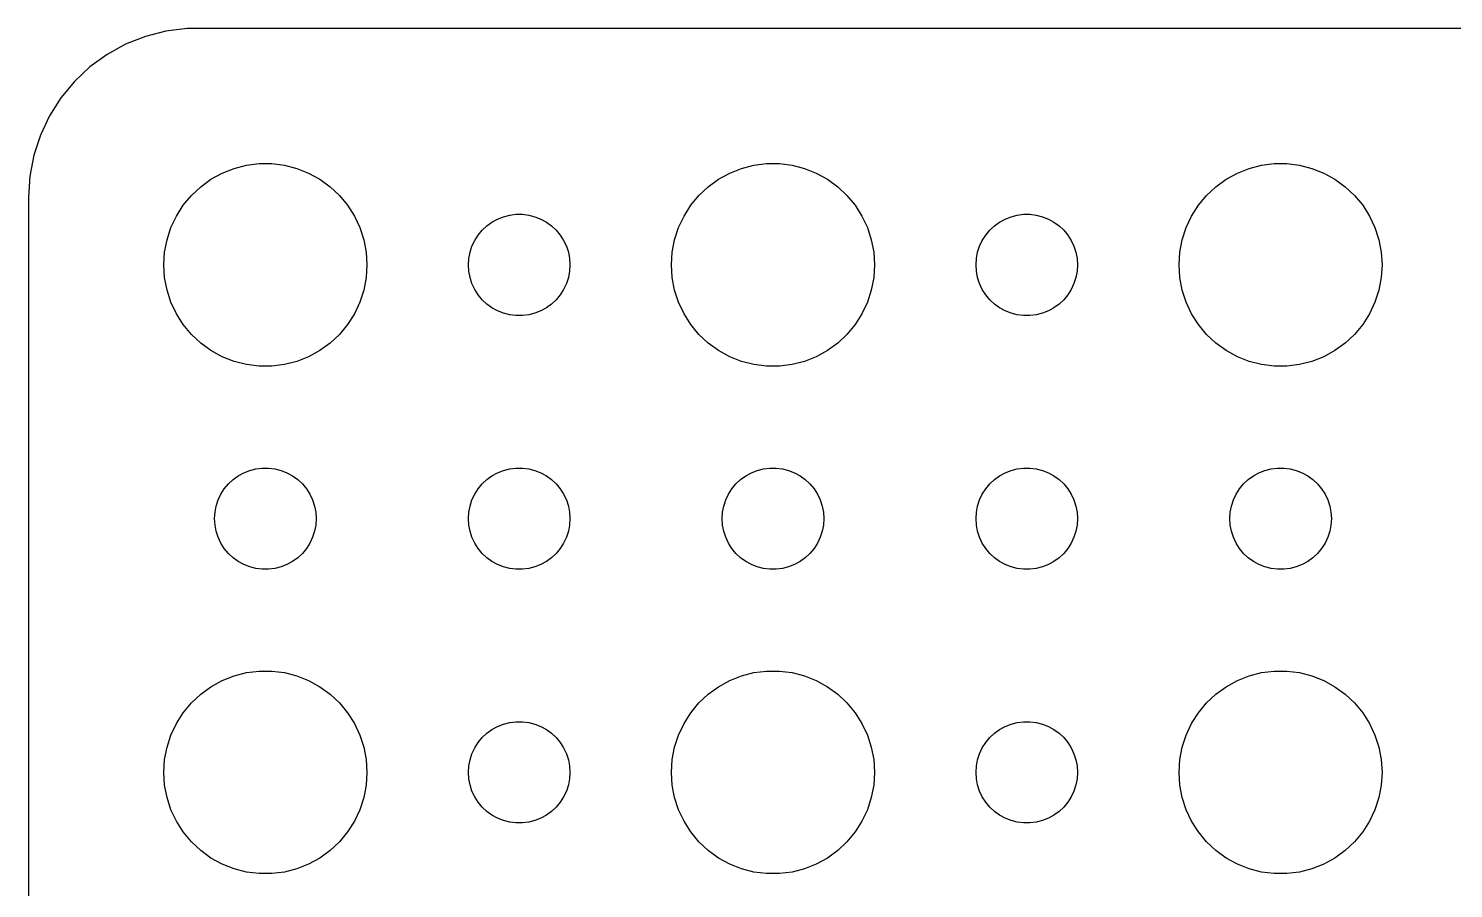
# Model space of a CAD drawing. Header units: metres. Extents: x -44.5 to 44.5, y 86 to 184.
# Drawn here: x -44.5 to -2.39, y 158.57 to 183.99 of the extents above; entities that cross this region are included whole.
import ezdxf

# ---------------------------------------------------------------- set-up
doc = ezdxf.new("R2010")
doc.units = ezdxf.units.M

msp = doc.modelspace()

# ---------------------------------------------------------------- linework, layer by layer
for p, q in [((-41.0451, 183.755), (-41.6289, 183.524)), ((-40.4369, 183.911), (-41.0451, 183.755)), ((-39.8139, 183.99), (-40.4369, 183.911)), ((39.8139, 183.99), (-39.8139, 183.99)), ((-42.1791, 183.222), (-42.6871, 182.853)), ((-41.6289, 183.524), (-42.1791, 183.222)), ((-42.6871, 182.853), (-43.1448, 182.423)), ((-43.1448, 182.423), (-43.5451, 181.939)), ((-43.5451, 181.939), (-43.8815, 181.409)), ((-43.8815, 181.409), (-44.1489, 180.841)), ((-44.1489, 180.841), (-44.3429, 180.243)), ((-44.3429, 180.243), (-44.4606, 179.627)), ((-38.7773, 179.714), (-38.427, 179.853)), ((-38.427, 179.853), (-38.0621, 179.947)), ((-38.0621, 179.947), (-37.6884, 179.994)), ((-37.6884, 179.994), (-37.3116, 179.994)), ((-37.3116, 179.994), (-36.9379, 179.947)), ((-36.9379, 179.947), (-36.5729, 179.853)), ((-36.5729, 179.853), (-36.2227, 179.714)), ((-23.7773, 179.714), (-23.427, 179.853)), ((-23.427, 179.853), (-23.0621, 179.947)), ((-23.0621, 179.947), (-22.6884, 179.994)), ((-22.6884, 179.994), (-22.3116, 179.994)), ((-22.3116, 179.994), (-21.9379, 179.947)), ((-21.9379, 179.947), (-21.5729, 179.853)), ((-21.5729, 179.853), (-21.2227, 179.714)), ((-8.77733, 179.714), (-8.42705, 179.853)), ((-8.42705, 179.853), (-8.06213, 179.947)), ((-8.06213, 179.947), (-7.68837, 179.994)), ((-7.68837, 179.994), (-7.31161, 179.994)), ((-7.31161, 179.994), (-6.93785, 179.947)), ((-6.93785, 179.947), (-6.57294, 179.853)), ((-6.57294, 179.853), (-6.22266, 179.714)), ((-44.4606, 179.627), (-44.5, 179)), ((-39.4123, 179.312), (-39.1075, 179.533)), ((-39.1075, 179.533), (-38.7773, 179.714)), ((-36.2227, 179.714), (-35.8925, 179.533)), ((-35.8925, 179.533), (-35.5877, 179.312)), ((-24.4123, 179.312), (-24.1075, 179.533)), ((-24.1075, 179.533), (-23.7773, 179.714)), ((-21.2227, 179.714), (-20.8925, 179.533)), ((-20.8925, 179.533), (-20.5877, 179.312)), ((-9.41226, 179.312), (-9.10747, 179.533)), ((-9.10747, 179.533), (-8.77733, 179.714)), ((-6.22266, 179.714), (-5.89252, 179.533)), ((-5.89252, 179.533), (-5.58772, 179.312)), ((-44.5, 179), (-44.5, 145)), ((-39.927, 178.763), (-39.6869, 179.054)), ((-39.6869, 179.054), (-39.4123, 179.312)), ((-35.5877, 179.312), (-35.3131, 179.054)), ((-35.3131, 179.054), (-35.0729, 178.763)), ((-24.927, 178.763), (-24.6869, 179.054)), ((-24.6869, 179.054), (-24.4123, 179.312)), ((-20.5877, 179.312), (-20.3131, 179.054)), ((-20.3131, 179.054), (-20.0729, 178.763)), ((-9.92705, 178.763), (-9.6869, 179.054)), ((-9.6869, 179.054), (-9.41226, 179.312)), ((-5.58772, 179.312), (-5.31308, 179.054)), ((-5.31308, 179.054), (-5.07294, 178.763)), ((-40.1289, 178.445), (-39.927, 178.763)), ((-35.0729, 178.763), (-34.8711, 178.445)), ((-25.1289, 178.445), (-24.927, 178.763)), ((-20.0729, 178.763), (-19.8711, 178.445)), ((-10.1289, 178.445), (-9.92705, 178.763)), ((-5.07294, 178.763), (-4.87108, 178.445)), ((-40.2893, 178.104), (-40.1289, 178.445)), ((-34.8711, 178.445), (-34.7107, 178.104)), ((-31.0934, 178.027), (-30.9561, 178.156)), ((-30.9561, 178.156), (-30.8037, 178.266)), ((-30.8037, 178.266), (-30.6387, 178.357)), ((-30.6387, 178.357), (-30.4635, 178.427)), ((-30.4635, 178.427), (-30.2811, 178.473)), ((-30.2811, 178.473), (-30.0942, 178.497)), ((-30.0942, 178.497), (-29.9058, 178.497)), ((-29.9058, 178.497), (-29.7189, 178.473)), ((-29.7189, 178.473), (-29.5365, 178.427)), ((-29.5365, 178.427), (-29.3613, 178.357)), ((-29.3613, 178.357), (-29.1963, 178.266)), ((-29.1963, 178.266), (-29.0439, 178.156)), ((-29.0439, 178.156), (-28.9065, 178.027)), ((-25.2893, 178.104), (-25.1289, 178.445)), ((-19.8711, 178.445), (-19.7107, 178.104)), ((-16.0934, 178.027), (-15.9561, 178.156)), ((-15.9561, 178.156), (-15.8037, 178.266)), ((-15.8037, 178.266), (-15.6387, 178.357)), ((-15.6387, 178.357), (-15.4635, 178.427)), ((-15.4635, 178.427), (-15.2811, 178.473)), ((-15.2811, 178.473), (-15.0942, 178.497)), ((-15.0942, 178.497), (-14.9058, 178.497)), ((-14.9058, 178.497), (-14.7189, 178.473)), ((-14.7189, 178.473), (-14.5365, 178.427)), ((-14.5365, 178.427), (-14.3613, 178.357)), ((-14.3613, 178.357), (-14.1963, 178.266)), ((-14.1963, 178.266), (-14.0439, 178.156)), ((-14.0439, 178.156), (-13.9065, 178.027)), ((-10.2893, 178.104), (-10.1289, 178.445)), ((-4.87108, 178.445), (-4.71066, 178.104)), ((-40.4763, 177.376), (-40.4057, 177.746)), ((-40.4057, 177.746), (-40.2893, 178.104)), ((-34.7107, 178.104), (-34.5942, 177.746)), ((-34.5942, 177.746), (-34.5237, 177.376)), ((-31.3947, 177.552), (-31.3145, 177.723)), ((-31.3145, 177.723), (-31.2135, 177.882)), ((-31.2135, 177.882), (-31.0934, 178.027)), ((-28.9065, 178.027), (-28.7865, 177.882)), ((-28.7865, 177.882), (-28.6855, 177.723)), ((-28.6855, 177.723), (-28.6053, 177.552)), ((-25.4763, 177.376), (-25.4057, 177.746)), ((-25.4057, 177.746), (-25.2893, 178.104)), ((-19.7107, 178.104), (-19.5942, 177.746)), ((-19.5942, 177.746), (-19.5237, 177.376)), ((-16.3947, 177.552), (-16.3145, 177.723)), ((-16.3145, 177.723), (-16.2135, 177.882)), ((-16.2135, 177.882), (-16.0934, 178.027)), ((-13.9065, 178.027), (-13.7865, 177.882)), ((-13.7865, 177.882), (-13.6855, 177.723)), ((-13.6855, 177.723), (-13.6053, 177.552)), ((-10.4763, 177.376), (-10.4057, 177.746)), ((-10.4057, 177.746), (-10.2893, 178.104)), ((-4.71066, 178.104), (-4.59424, 177.746)), ((-4.59424, 177.746), (-4.52365, 177.376)), ((-40.5, 177), (-40.4763, 177.376)), ((-34.5237, 177.376), (-34.5, 177)), ((-31.4882, 177.188), (-31.4529, 177.373)), ((-31.4529, 177.373), (-31.3947, 177.552)), ((-28.6053, 177.552), (-28.5471, 177.373)), ((-28.5471, 177.373), (-28.5118, 177.188)), ((-25.5, 177), (-25.4763, 177.376)), ((-19.5237, 177.376), (-19.5, 177)), ((-16.4882, 177.188), (-16.4529, 177.373)), ((-16.4529, 177.373), (-16.3947, 177.552)), ((-13.6053, 177.552), (-13.5471, 177.373)), ((-13.5471, 177.373), (-13.5118, 177.188)), ((-10.5, 177), (-10.4763, 177.376)), ((-4.52365, 177.376), (-4.5, 177)), ((-40.4763, 176.624), (-40.5, 177)), ((-34.5, 177), (-34.5237, 176.624)), ((-31.5, 177), (-31.4882, 177.188)), ((-31.4882, 176.812), (-31.5, 177)), ((-28.5118, 177.188), (-28.5, 177)), ((-28.5, 177), (-28.5118, 176.812)), ((-25.4763, 176.624), (-25.5, 177)), ((-19.5, 177), (-19.5237, 176.624)), ((-16.5, 177), (-16.4882, 177.188)), ((-16.4882, 176.812), (-16.5, 177)), ((-13.5118, 177.188), (-13.5, 177)), ((-13.5, 177), (-13.5118, 176.812)), ((-10.4763, 176.624), (-10.5, 177)), ((-4.5, 177), (-4.52365, 176.624)), ((-40.4057, 176.254), (-40.4763, 176.624)), ((-34.5237, 176.624), (-34.5942, 176.254)), ((-31.4529, 176.627), (-31.4882, 176.812)), ((-31.3947, 176.448), (-31.4529, 176.627)), ((-31.3145, 176.277), (-31.3947, 176.448)), ((-28.6053, 176.448), (-28.6855, 176.277)), ((-28.5471, 176.627), (-28.6053, 176.448)), ((-28.5118, 176.812), (-28.5471, 176.627)), ((-25.4057, 176.254), (-25.4763, 176.624)), ((-19.5237, 176.624), (-19.5942, 176.254)), ((-16.4529, 176.627), (-16.4882, 176.812)), ((-16.3947, 176.448), (-16.4529, 176.627)), ((-16.3145, 176.277), (-16.3947, 176.448)), ((-13.6053, 176.448), (-13.6855, 176.277)), ((-13.5471, 176.627), (-13.6053, 176.448)), ((-13.5118, 176.812), (-13.5471, 176.627)), ((-10.4057, 176.254), (-10.4763, 176.624)), ((-4.52365, 176.624), (-4.59424, 176.254)), ((-40.2893, 175.896), (-40.4057, 176.254)), ((-34.5942, 176.254), (-34.7107, 175.896)), ((-31.2135, 176.118), (-31.3145, 176.277)), ((-31.0934, 175.973), (-31.2135, 176.118)), ((-28.7865, 176.118), (-28.9065, 175.973)), ((-28.6855, 176.277), (-28.7865, 176.118)), ((-25.2893, 175.896), (-25.4057, 176.254)), ((-19.5942, 176.254), (-19.7107, 175.896)), ((-16.2135, 176.118), (-16.3145, 176.277)), ((-16.0934, 175.973), (-16.2135, 176.118)), ((-13.7865, 176.118), (-13.9065, 175.973)), ((-13.6855, 176.277), (-13.7865, 176.118)), ((-10.2893, 175.896), (-10.4057, 176.254)), ((-4.59424, 176.254), (-4.71066, 175.896)), ((-40.1289, 175.555), (-40.2893, 175.896)), ((-34.7107, 175.896), (-34.8711, 175.555)), ((-30.9561, 175.844), (-31.0934, 175.973)), ((-30.8037, 175.734), (-30.9561, 175.844)), ((-30.6387, 175.643), (-30.8037, 175.734)), ((-30.4635, 175.573), (-30.6387, 175.643)), ((-29.3613, 175.643), (-29.5365, 175.573)), ((-29.1963, 175.734), (-29.3613, 175.643)), ((-29.0439, 175.844), (-29.1963, 175.734)), ((-28.9065, 175.973), (-29.0439, 175.844)), ((-25.1289, 175.555), (-25.2893, 175.896)), ((-19.7107, 175.896), (-19.8711, 175.555)), ((-15.9561, 175.844), (-16.0934, 175.973)), ((-15.8037, 175.734), (-15.9561, 175.844)), ((-15.6387, 175.643), (-15.8037, 175.734)), ((-15.4635, 175.573), (-15.6387, 175.643)), ((-14.3613, 175.643), (-14.5365, 175.573)), ((-14.1963, 175.734), (-14.3613, 175.643)), ((-14.0439, 175.844), (-14.1963, 175.734)), ((-13.9065, 175.973), (-14.0439, 175.844)), ((-10.1289, 175.555), (-10.2893, 175.896)), ((-4.71066, 175.896), (-4.87108, 175.555)), ((-39.927, 175.237), (-40.1289, 175.555)), ((-39.6869, 174.946), (-39.927, 175.237)), ((-35.0729, 175.237), (-35.3131, 174.946)), ((-34.8711, 175.555), (-35.0729, 175.237)), ((-30.2811, 175.527), (-30.4635, 175.573)), ((-30.0942, 175.503), (-30.2811, 175.527)), ((-29.9058, 175.503), (-30.0942, 175.503)), ((-29.7189, 175.527), (-29.9058, 175.503)), ((-29.5365, 175.573), (-29.7189, 175.527)), ((-24.927, 175.237), (-25.1289, 175.555)), ((-24.6869, 174.946), (-24.927, 175.237)), ((-20.0729, 175.237), (-20.3131, 174.946)), ((-19.8711, 175.555), (-20.0729, 175.237)), ((-15.2811, 175.527), (-15.4635, 175.573)), ((-15.0942, 175.503), (-15.2811, 175.527)), ((-14.9058, 175.503), (-15.0942, 175.503)), ((-14.7189, 175.527), (-14.9058, 175.503)), ((-14.5365, 175.573), (-14.7189, 175.527)), ((-9.92705, 175.237), (-10.1289, 175.555)), ((-9.6869, 174.946), (-9.92705, 175.237)), ((-5.07294, 175.237), (-5.31308, 174.946)), ((-4.87108, 175.555), (-5.07294, 175.237)), ((-39.4123, 174.688), (-39.6869, 174.946)), ((-35.3131, 174.946), (-35.5877, 174.688)), ((-24.4123, 174.688), (-24.6869, 174.946)), ((-20.3131, 174.946), (-20.5877, 174.688)), ((-9.41226, 174.688), (-9.6869, 174.946)), ((-5.31308, 174.946), (-5.58772, 174.688)), ((-39.1075, 174.467), (-39.4123, 174.688)), ((-38.7773, 174.286), (-39.1075, 174.467)), ((-35.8925, 174.467), (-36.2227, 174.286)), ((-35.5877, 174.688), (-35.8925, 174.467)), ((-24.1075, 174.467), (-24.4123, 174.688)), ((-23.7773, 174.286), (-24.1075, 174.467)), ((-20.8925, 174.467), (-21.2227, 174.286)), ((-20.5877, 174.688), (-20.8925, 174.467)), ((-9.10747, 174.467), (-9.41226, 174.688)), ((-8.77733, 174.286), (-9.10747, 174.467)), ((-5.89252, 174.467), (-6.22266, 174.286)), ((-5.58772, 174.688), (-5.89252, 174.467)), ((-38.427, 174.147), (-38.7773, 174.286)), ((-38.0621, 174.053), (-38.427, 174.147)), ((-37.6884, 174.006), (-38.0621, 174.053)), ((-37.3116, 174.006), (-37.6884, 174.006)), ((-36.9379, 174.053), (-37.3116, 174.006)), ((-36.5729, 174.147), (-36.9379, 174.053)), ((-36.2227, 174.286), (-36.5729, 174.147)), ((-23.427, 174.147), (-23.7773, 174.286)), ((-23.0621, 174.053), (-23.427, 174.147)), ((-22.6884, 174.006), (-23.0621, 174.053)), ((-22.3116, 174.006), (-22.6884, 174.006)), ((-21.9379, 174.053), (-22.3116, 174.006)), ((-21.5729, 174.147), (-21.9379, 174.053)), ((-21.2227, 174.286), (-21.5729, 174.147)), ((-8.42705, 174.147), (-8.77733, 174.286)), ((-8.06213, 174.053), (-8.42705, 174.147)), ((-7.68837, 174.006), (-8.06213, 174.053)), ((-7.31161, 174.006), (-7.68837, 174.006)), ((-6.93785, 174.053), (-7.31161, 174.006)), ((-6.57294, 174.147), (-6.93785, 174.053)), ((-6.22266, 174.286), (-6.57294, 174.147)), ((-37.9635, 170.927), (-37.7811, 170.973)), ((-37.7811, 170.973), (-37.5942, 170.997)), ((-37.5942, 170.997), (-37.4058, 170.997)), ((-37.4058, 170.997), (-37.2189, 170.973)), ((-37.2189, 170.973), (-37.0365, 170.927)), ((-30.4635, 170.927), (-30.2811, 170.973)), ((-30.2811, 170.973), (-30.0942, 170.997)), ((-30.0942, 170.997), (-29.9058, 170.997)), ((-29.9058, 170.997), (-29.7189, 170.973)), ((-29.7189, 170.973), (-29.5365, 170.927)), ((-22.9635, 170.927), (-22.7811, 170.973)), ((-22.7811, 170.973), (-22.5942, 170.997)), ((-22.5942, 170.997), (-22.4058, 170.997)), ((-22.4058, 170.997), (-22.2189, 170.973)), ((-22.2189, 170.973), (-22.0365, 170.927)), ((-15.4635, 170.927), (-15.2811, 170.973)), ((-15.2811, 170.973), (-15.0942, 170.997)), ((-15.0942, 170.997), (-14.9058, 170.997)), ((-14.9058, 170.997), (-14.7189, 170.973)), ((-14.7189, 170.973), (-14.5365, 170.927)), ((-7.96352, 170.927), (-7.78107, 170.973)), ((-7.78107, 170.973), (-7.59418, 170.997)), ((-7.59418, 170.997), (-7.40581, 170.997)), ((-7.40581, 170.997), (-7.21892, 170.973)), ((-7.21892, 170.973), (-7.03647, 170.927)), ((-38.5934, 170.527), (-38.4561, 170.656)), ((-38.4561, 170.656), (-38.3037, 170.766)), ((-38.3037, 170.766), (-38.1387, 170.857)), ((-38.1387, 170.857), (-37.9635, 170.927)), ((-37.0365, 170.927), (-36.8613, 170.857)), ((-36.8613, 170.857), (-36.6963, 170.766)), ((-36.6963, 170.766), (-36.5439, 170.656)), ((-36.5439, 170.656), (-36.4065, 170.527)), ((-31.0934, 170.527), (-30.9561, 170.656)), ((-30.9561, 170.656), (-30.8037, 170.766)), ((-30.8037, 170.766), (-30.6387, 170.857)), ((-30.6387, 170.857), (-30.4635, 170.927)), ((-29.5365, 170.927), (-29.3613, 170.857)), ((-29.3613, 170.857), (-29.1963, 170.766)), ((-29.1963, 170.766), (-29.0439, 170.656)), ((-29.0439, 170.656), (-28.9065, 170.527)), ((-23.5934, 170.527), (-23.4561, 170.656)), ((-23.4561, 170.656), (-23.3037, 170.766)), ((-23.3037, 170.766), (-23.1387, 170.857)), ((-23.1387, 170.857), (-22.9635, 170.927)), ((-22.0365, 170.927), (-21.8613, 170.857)), ((-21.8613, 170.857), (-21.6963, 170.766)), ((-21.6963, 170.766), (-21.5439, 170.656)), ((-21.5439, 170.656), (-21.4065, 170.527)), ((-16.0934, 170.527), (-15.9561, 170.656)), ((-15.9561, 170.656), (-15.8037, 170.766)), ((-15.8037, 170.766), (-15.6387, 170.857)), ((-15.6387, 170.857), (-15.4635, 170.927)), ((-14.5365, 170.927), (-14.3613, 170.857)), ((-14.3613, 170.857), (-14.1963, 170.766)), ((-14.1963, 170.766), (-14.0439, 170.656)), ((-14.0439, 170.656), (-13.9065, 170.527)), ((-8.59344, 170.527), (-8.45613, 170.656)), ((-8.45613, 170.656), (-8.30373, 170.766)), ((-8.30373, 170.766), (-8.13866, 170.857)), ((-8.13866, 170.857), (-7.96352, 170.927)), ((-7.03647, 170.927), (-6.86133, 170.857)), ((-6.86133, 170.857), (-6.69626, 170.766)), ((-6.69626, 170.766), (-6.54385, 170.656)), ((-6.54385, 170.656), (-6.40654, 170.527)), ((-38.8947, 170.052), (-38.8145, 170.223)), ((-38.8145, 170.223), (-38.7135, 170.382)), ((-38.7135, 170.382), (-38.5934, 170.527)), ((-36.4065, 170.527), (-36.2865, 170.382)), ((-36.2865, 170.382), (-36.1855, 170.223)), ((-36.1855, 170.223), (-36.1053, 170.052)), ((-31.3947, 170.052), (-31.3145, 170.223)), ((-31.3145, 170.223), (-31.2135, 170.382)), ((-31.2135, 170.382), (-31.0934, 170.527)), ((-28.9065, 170.527), (-28.7865, 170.382)), ((-28.7865, 170.382), (-28.6855, 170.223)), ((-28.6855, 170.223), (-28.6053, 170.052)), ((-23.8947, 170.052), (-23.8145, 170.223)), ((-23.8145, 170.223), (-23.7135, 170.382)), ((-23.7135, 170.382), (-23.5934, 170.527)), ((-21.4065, 170.527), (-21.2865, 170.382)), ((-21.2865, 170.382), (-21.1855, 170.223)), ((-21.1855, 170.223), (-21.1053, 170.052)), ((-16.3947, 170.052), (-16.3145, 170.223)), ((-16.3145, 170.223), (-16.2135, 170.382)), ((-16.2135, 170.382), (-16.0934, 170.527)), ((-13.9065, 170.527), (-13.7865, 170.382)), ((-13.7865, 170.382), (-13.6855, 170.223)), ((-13.6855, 170.223), (-13.6053, 170.052)), ((-8.89465, 170.052), (-8.81445, 170.223)), ((-8.81445, 170.223), (-8.71352, 170.382)), ((-8.71352, 170.382), (-8.59344, 170.527)), ((-6.40654, 170.527), (-6.28647, 170.382)), ((-6.28647, 170.382), (-6.18553, 170.223)), ((-6.18553, 170.223), (-6.10533, 170.052)), ((-38.9882, 169.688), (-38.9529, 169.873)), ((-38.9529, 169.873), (-38.8947, 170.052)), ((-36.1053, 170.052), (-36.0471, 169.873)), ((-36.0471, 169.873), (-36.0118, 169.688)), ((-31.4882, 169.688), (-31.4529, 169.873)), ((-31.4529, 169.873), (-31.3947, 170.052)), ((-28.6053, 170.052), (-28.5471, 169.873)), ((-28.5471, 169.873), (-28.5118, 169.688)), ((-23.9882, 169.688), (-23.9529, 169.873)), ((-23.9529, 169.873), (-23.8947, 170.052)), ((-21.1053, 170.052), (-21.0471, 169.873)), ((-21.0471, 169.873), (-21.0118, 169.688)), ((-16.4882, 169.688), (-16.4529, 169.873)), ((-16.4529, 169.873), (-16.3947, 170.052)), ((-13.6053, 170.052), (-13.5471, 169.873)), ((-13.5471, 169.873), (-13.5118, 169.688)), ((-8.98816, 169.688), (-8.95287, 169.873)), ((-8.95287, 169.873), (-8.89465, 170.052)), ((-6.10533, 170.052), (-6.04712, 169.873)), ((-6.04712, 169.873), (-6.01183, 169.688)), ((-39, 169.5), (-38.9882, 169.688)), ((-38.9882, 169.312), (-39, 169.5)), ((-38.9529, 169.127), (-38.9882, 169.312)), ((-36.0118, 169.312), (-36.0471, 169.127)), ((-36.0118, 169.688), (-36, 169.5)), ((-36, 169.5), (-36.0118, 169.312)), ((-31.5, 169.5), (-31.4882, 169.688)), ((-31.4882, 169.312), (-31.5, 169.5)), ((-31.4529, 169.127), (-31.4882, 169.312)), ((-28.5118, 169.312), (-28.5471, 169.127)), ((-28.5118, 169.688), (-28.5, 169.5)), ((-28.5, 169.5), (-28.5118, 169.312)), ((-24, 169.5), (-23.9882, 169.688)), ((-23.9882, 169.312), (-24, 169.5)), ((-23.9529, 169.127), (-23.9882, 169.312)), ((-21.0118, 169.312), (-21.0471, 169.127)), ((-21.0118, 169.688), (-21, 169.5)), ((-21, 169.5), (-21.0118, 169.312)), ((-16.5, 169.5), (-16.4882, 169.688)), ((-16.4882, 169.312), (-16.5, 169.5)), ((-16.4529, 169.127), (-16.4882, 169.312)), ((-13.5118, 169.312), (-13.5471, 169.127)), ((-13.5118, 169.688), (-13.5, 169.5)), ((-13.5, 169.5), (-13.5118, 169.312)), ((-9, 169.5), (-8.98816, 169.688)), ((-8.98816, 169.312), (-9, 169.5)), ((-8.95287, 169.127), (-8.98816, 169.312)), ((-6.01183, 169.312), (-6.04712, 169.127)), ((-6.01183, 169.688), (-6, 169.5)), ((-6, 169.5), (-6.01183, 169.312)), ((-38.8947, 168.948), (-38.9529, 169.127)), ((-38.8145, 168.777), (-38.8947, 168.948)), ((-36.1053, 168.948), (-36.1855, 168.777)), ((-36.0471, 169.127), (-36.1053, 168.948)), ((-31.3947, 168.948), (-31.4529, 169.127)), ((-31.3145, 168.777), (-31.3947, 168.948)), ((-28.6053, 168.948), (-28.6855, 168.777)), ((-28.5471, 169.127), (-28.6053, 168.948)), ((-23.8947, 168.948), (-23.9529, 169.127)), ((-23.8145, 168.777), (-23.8947, 168.948)), ((-21.1053, 168.948), (-21.1855, 168.777)), ((-21.0471, 169.127), (-21.1053, 168.948)), ((-16.3947, 168.948), (-16.4529, 169.127)), ((-16.3145, 168.777), (-16.3947, 168.948)), ((-13.6053, 168.948), (-13.6855, 168.777)), ((-13.5471, 169.127), (-13.6053, 168.948)), ((-8.89465, 168.948), (-8.95287, 169.127)), ((-8.81445, 168.777), (-8.89465, 168.948)), ((-6.10533, 168.948), (-6.18553, 168.777)), ((-6.04712, 169.127), (-6.10533, 168.948)), ((-38.7135, 168.618), (-38.8145, 168.777)), ((-38.5934, 168.473), (-38.7135, 168.618)), ((-38.4561, 168.344), (-38.5934, 168.473)), ((-36.4065, 168.473), (-36.5439, 168.344)), ((-36.2865, 168.618), (-36.4065, 168.473)), ((-36.1855, 168.777), (-36.2865, 168.618)), ((-31.2135, 168.618), (-31.3145, 168.777)), ((-31.0934, 168.473), (-31.2135, 168.618)), ((-30.9561, 168.344), (-31.0934, 168.473)), ((-28.9065, 168.473), (-29.0439, 168.344)), ((-28.7865, 168.618), (-28.9065, 168.473)), ((-28.6855, 168.777), (-28.7865, 168.618)), ((-23.7135, 168.618), (-23.8145, 168.777)), ((-23.5934, 168.473), (-23.7135, 168.618)), ((-23.4561, 168.344), (-23.5934, 168.473)), ((-21.4065, 168.473), (-21.5439, 168.344)), ((-21.2865, 168.618), (-21.4065, 168.473)), ((-21.1855, 168.777), (-21.2865, 168.618)), ((-16.2135, 168.618), (-16.3145, 168.777)), ((-16.0934, 168.473), (-16.2135, 168.618)), ((-15.9561, 168.344), (-16.0934, 168.473)), ((-13.9065, 168.473), (-14.0439, 168.344)), ((-13.7865, 168.618), (-13.9065, 168.473)), ((-13.6855, 168.777), (-13.7865, 168.618)), ((-8.71352, 168.618), (-8.81445, 168.777)), ((-8.59344, 168.473), (-8.71352, 168.618)), ((-8.45613, 168.344), (-8.59344, 168.473)), ((-6.40654, 168.473), (-6.54385, 168.344)), ((-6.28647, 168.618), (-6.40654, 168.473)), ((-6.18553, 168.777), (-6.28647, 168.618)), ((-38.3037, 168.234), (-38.4561, 168.344)), ((-38.1387, 168.143), (-38.3037, 168.234)), ((-37.9635, 168.073), (-38.1387, 168.143)), ((-37.7811, 168.027), (-37.9635, 168.073)), ((-37.5942, 168.003), (-37.7811, 168.027)), ((-37.2189, 168.027), (-37.4058, 168.003)), ((-37.0365, 168.073), (-37.2189, 168.027)), ((-36.8613, 168.143), (-37.0365, 168.073)), ((-36.6963, 168.234), (-36.8613, 168.143)), ((-36.5439, 168.344), (-36.6963, 168.234)), ((-30.8037, 168.234), (-30.9561, 168.344)), ((-30.6387, 168.143), (-30.8037, 168.234)), ((-30.4635, 168.073), (-30.6387, 168.143)), ((-30.2811, 168.027), (-30.4635, 168.073)), ((-30.0942, 168.003), (-30.2811, 168.027)), ((-29.7189, 168.027), (-29.9058, 168.003)), ((-29.5365, 168.073), (-29.7189, 168.027)), ((-29.3613, 168.143), (-29.5365, 168.073)), ((-29.1963, 168.234), (-29.3613, 168.143)), ((-29.0439, 168.344), (-29.1963, 168.234)), ((-23.3037, 168.234), (-23.4561, 168.344)), ((-23.1387, 168.143), (-23.3037, 168.234)), ((-22.9635, 168.073), (-23.1387, 168.143)), ((-22.7811, 168.027), (-22.9635, 168.073)), ((-22.5942, 168.003), (-22.7811, 168.027)), ((-22.2189, 168.027), (-22.4058, 168.003)), ((-22.0365, 168.073), (-22.2189, 168.027)), ((-21.8613, 168.143), (-22.0365, 168.073)), ((-21.6963, 168.234), (-21.8613, 168.143)), ((-21.5439, 168.344), (-21.6963, 168.234)), ((-15.8037, 168.234), (-15.9561, 168.344)), ((-15.6387, 168.143), (-15.8037, 168.234)), ((-15.4635, 168.073), (-15.6387, 168.143)), ((-15.2811, 168.027), (-15.4635, 168.073)), ((-15.0942, 168.003), (-15.2811, 168.027)), ((-14.7189, 168.027), (-14.9058, 168.003)), ((-14.5365, 168.073), (-14.7189, 168.027)), ((-14.3613, 168.143), (-14.5365, 168.073)), ((-14.1963, 168.234), (-14.3613, 168.143)), ((-14.0439, 168.344), (-14.1963, 168.234)), ((-8.30373, 168.234), (-8.45613, 168.344)), ((-8.13866, 168.143), (-8.30373, 168.234)), ((-7.96352, 168.073), (-8.13866, 168.143)), ((-7.78107, 168.027), (-7.96352, 168.073)), ((-7.59418, 168.003), (-7.78107, 168.027)), ((-7.21892, 168.027), (-7.40581, 168.003)), ((-7.03647, 168.073), (-7.21892, 168.027)), ((-6.86133, 168.143), (-7.03647, 168.073)), ((-6.69626, 168.234), (-6.86133, 168.143)), ((-6.54385, 168.344), (-6.69626, 168.234)), ((-37.4058, 168.003), (-37.5942, 168.003)), ((-29.9058, 168.003), (-30.0942, 168.003)), ((-22.4058, 168.003), (-22.5942, 168.003)), ((-14.9058, 168.003), (-15.0942, 168.003)), ((-7.40581, 168.003), (-7.59418, 168.003)), ((-39.1075, 164.533), (-38.7773, 164.714)), ((-38.7773, 164.714), (-38.427, 164.853)), ((-38.427, 164.853), (-38.0621, 164.947)), ((-38.0621, 164.947), (-37.6884, 164.994)), ((-37.6884, 164.994), (-37.3116, 164.994)), ((-37.3116, 164.994), (-36.9379, 164.947)), ((-36.9379, 164.947), (-36.5729, 164.853)), ((-36.5729, 164.853), (-36.2227, 164.714)), ((-36.2227, 164.714), (-35.8925, 164.533)), ((-24.1075, 164.533), (-23.7773, 164.714)), ((-23.7773, 164.714), (-23.427, 164.853)), ((-23.427, 164.853), (-23.0621, 164.947)), ((-23.0621, 164.947), (-22.6884, 164.994)), ((-22.6884, 164.994), (-22.3116, 164.994)), ((-22.3116, 164.994), (-21.9379, 164.947)), ((-21.9379, 164.947), (-21.5729, 164.853)), ((-21.5729, 164.853), (-21.2227, 164.714)), ((-21.2227, 164.714), (-20.8925, 164.533)), ((-9.10747, 164.533), (-8.77733, 164.714)), ((-8.77733, 164.714), (-8.42705, 164.853)), ((-8.42705, 164.853), (-8.06213, 164.947)), ((-8.06213, 164.947), (-7.68837, 164.994)), ((-7.68837, 164.994), (-7.31161, 164.994)), ((-7.31161, 164.994), (-6.93785, 164.947)), ((-6.93785, 164.947), (-6.57294, 164.853)), ((-6.57294, 164.853), (-6.22266, 164.714)), ((-6.22266, 164.714), (-5.89252, 164.533)), ((-39.6869, 164.054), (-39.4123, 164.312)), ((-39.4123, 164.312), (-39.1075, 164.533)), ((-35.8925, 164.533), (-35.5877, 164.312)), ((-35.5877, 164.312), (-35.3131, 164.054)), ((-24.6869, 164.054), (-24.4123, 164.312)), ((-24.4123, 164.312), (-24.1075, 164.533)), ((-20.8925, 164.533), (-20.5877, 164.312)), ((-20.5877, 164.312), (-20.3131, 164.054)), ((-9.6869, 164.054), (-9.41226, 164.312)), ((-9.41226, 164.312), (-9.10747, 164.533)), ((-5.89252, 164.533), (-5.58772, 164.312)), ((-5.58772, 164.312), (-5.31308, 164.054)), ((-39.927, 163.763), (-39.6869, 164.054)), ((-35.3131, 164.054), (-35.0729, 163.763)), ((-24.927, 163.763), (-24.6869, 164.054)), ((-20.3131, 164.054), (-20.0729, 163.763)), ((-9.92705, 163.763), (-9.6869, 164.054)), ((-5.31308, 164.054), (-5.07294, 163.763)), ((-40.2893, 163.104), (-40.1289, 163.445)), ((-40.1289, 163.445), (-39.927, 163.763)), ((-35.0729, 163.763), (-34.8711, 163.445)), ((-34.8711, 163.445), (-34.7107, 163.104)), ((-30.6387, 163.357), (-30.4635, 163.427)), ((-30.4635, 163.427), (-30.2811, 163.473)), ((-30.2811, 163.473), (-30.0942, 163.497)), ((-30.0942, 163.497), (-29.9058, 163.497)), ((-29.9058, 163.497), (-29.7189, 163.473)), ((-29.7189, 163.473), (-29.5365, 163.427)), ((-29.5365, 163.427), (-29.3613, 163.357)), ((-25.2893, 163.104), (-25.1289, 163.445)), ((-25.1289, 163.445), (-24.927, 163.763)), ((-20.0729, 163.763), (-19.8711, 163.445)), ((-19.8711, 163.445), (-19.7107, 163.104)), ((-15.6387, 163.357), (-15.4635, 163.427)), ((-15.4635, 163.427), (-15.2811, 163.473)), ((-15.2811, 163.473), (-15.0942, 163.497)), ((-15.0942, 163.497), (-14.9058, 163.497)), ((-14.9058, 163.497), (-14.7189, 163.473)), ((-14.7189, 163.473), (-14.5365, 163.427)), ((-14.5365, 163.427), (-14.3613, 163.357)), ((-10.2893, 163.104), (-10.1289, 163.445)), ((-10.1289, 163.445), (-9.92705, 163.763)), ((-5.07294, 163.763), (-4.87108, 163.445)), ((-4.87108, 163.445), (-4.71066, 163.104)), ((-40.4057, 162.746), (-40.2893, 163.104)), ((-34.7107, 163.104), (-34.5942, 162.746)), ((-31.2135, 162.882), (-31.0934, 163.027)), ((-31.0934, 163.027), (-30.9561, 163.156)), ((-30.9561, 163.156), (-30.8037, 163.266)), ((-30.8037, 163.266), (-30.6387, 163.357)), ((-29.3613, 163.357), (-29.1963, 163.266)), ((-29.1963, 163.266), (-29.0439, 163.156)), ((-29.0439, 163.156), (-28.9065, 163.027)), ((-28.9065, 163.027), (-28.7865, 162.882)), ((-25.4057, 162.746), (-25.2893, 163.104)), ((-19.7107, 163.104), (-19.5942, 162.746)), ((-16.2135, 162.882), (-16.0934, 163.027)), ((-16.0934, 163.027), (-15.9561, 163.156)), ((-15.9561, 163.156), (-15.8037, 163.266)), ((-15.8037, 163.266), (-15.6387, 163.357)), ((-14.3613, 163.357), (-14.1963, 163.266)), ((-14.1963, 163.266), (-14.0439, 163.156)), ((-14.0439, 163.156), (-13.9065, 163.027)), ((-13.9065, 163.027), (-13.7865, 162.882)), ((-10.4057, 162.746), (-10.2893, 163.104)), ((-4.71066, 163.104), (-4.59424, 162.746)), ((-40.4763, 162.376), (-40.4057, 162.746)), ((-34.5942, 162.746), (-34.5237, 162.376)), ((-31.4529, 162.373), (-31.3947, 162.552)), ((-31.3947, 162.552), (-31.3145, 162.723)), ((-31.3145, 162.723), (-31.2135, 162.882)), ((-28.7865, 162.882), (-28.6855, 162.723)), ((-28.6855, 162.723), (-28.6053, 162.552)), ((-28.6053, 162.552), (-28.5471, 162.373)), ((-25.4763, 162.376), (-25.4057, 162.746)), ((-19.5942, 162.746), (-19.5237, 162.376)), ((-16.4529, 162.373), (-16.3947, 162.552)), ((-16.3947, 162.552), (-16.3145, 162.723)), ((-16.3145, 162.723), (-16.2135, 162.882)), ((-13.7865, 162.882), (-13.6855, 162.723)), ((-13.6855, 162.723), (-13.6053, 162.552)), ((-13.6053, 162.552), (-13.5471, 162.373)), ((-10.4763, 162.376), (-10.4057, 162.746)), ((-4.59424, 162.746), (-4.52365, 162.376)), ((-40.5, 162), (-40.4763, 162.376)), ((-34.5237, 162.376), (-34.5, 162)), ((-31.5, 162), (-31.4882, 162.188)), ((-31.4882, 162.188), (-31.4529, 162.373)), ((-28.5471, 162.373), (-28.5118, 162.188)), ((-28.5118, 162.188), (-28.5, 162)), ((-25.5, 162), (-25.4763, 162.376)), ((-19.5237, 162.376), (-19.5, 162)), ((-16.5, 162), (-16.4882, 162.188)), ((-16.4882, 162.188), (-16.4529, 162.373)), ((-13.5471, 162.373), (-13.5118, 162.188)), ((-13.5118, 162.188), (-13.5, 162)), ((-10.5, 162), (-10.4763, 162.376)), ((-4.52365, 162.376), (-4.5, 162)), ((-40.4763, 161.624), (-40.5, 162)), ((-34.5, 162), (-34.5237, 161.624)), ((-31.4882, 161.812), (-31.5, 162)), ((-31.4529, 161.627), (-31.4882, 161.812)), ((-28.5118, 161.812), (-28.5471, 161.627)), ((-28.5, 162), (-28.5118, 161.812)), ((-25.4763, 161.624), (-25.5, 162)), ((-19.5, 162), (-19.5237, 161.624)), ((-16.4882, 161.812), (-16.5, 162)), ((-16.4529, 161.627), (-16.4882, 161.812)), ((-13.5118, 161.812), (-13.5471, 161.627)), ((-13.5, 162), (-13.5118, 161.812)), ((-10.4763, 161.624), (-10.5, 162)), ((-4.5, 162), (-4.52365, 161.624)), ((-40.4057, 161.254), (-40.4763, 161.624)), ((-34.5237, 161.624), (-34.5942, 161.254)), ((-31.3947, 161.448), (-31.4529, 161.627)), ((-31.3145, 161.277), (-31.3947, 161.448)), ((-28.6053, 161.448), (-28.6855, 161.277)), ((-28.5471, 161.627), (-28.6053, 161.448)), ((-25.4057, 161.254), (-25.4763, 161.624)), ((-19.5237, 161.624), (-19.5942, 161.254)), ((-16.3947, 161.448), (-16.4529, 161.627)), ((-16.3145, 161.277), (-16.3947, 161.448)), ((-13.6053, 161.448), (-13.6855, 161.277)), ((-13.5471, 161.627), (-13.6053, 161.448)), ((-10.4057, 161.254), (-10.4763, 161.624)), ((-4.52365, 161.624), (-4.59424, 161.254)), ((-40.2893, 160.896), (-40.4057, 161.254)), ((-40.1289, 160.555), (-40.2893, 160.896)), ((-34.7107, 160.896), (-34.8711, 160.555)), ((-34.5942, 161.254), (-34.7107, 160.896)), ((-31.2135, 161.118), (-31.3145, 161.277)), ((-31.0934, 160.973), (-31.2135, 161.118)), ((-30.9561, 160.844), (-31.0934, 160.973)), ((-28.9065, 160.973), (-29.0439, 160.844)), ((-28.7865, 161.118), (-28.9065, 160.973)), ((-28.6855, 161.277), (-28.7865, 161.118)), ((-25.2893, 160.896), (-25.4057, 161.254)), ((-25.1289, 160.555), (-25.2893, 160.896)), ((-19.7107, 160.896), (-19.8711, 160.555)), ((-19.5942, 161.254), (-19.7107, 160.896)), ((-16.2135, 161.118), (-16.3145, 161.277)), ((-16.0934, 160.973), (-16.2135, 161.118)), ((-15.9561, 160.844), (-16.0934, 160.973)), ((-13.9065, 160.973), (-14.0439, 160.844)), ((-13.7865, 161.118), (-13.9065, 160.973)), ((-13.6855, 161.277), (-13.7865, 161.118)), ((-10.2893, 160.896), (-10.4057, 161.254)), ((-10.1289, 160.555), (-10.2893, 160.896)), ((-4.71066, 160.896), (-4.87108, 160.555)), ((-4.59424, 161.254), (-4.71066, 160.896)), ((-39.927, 160.237), (-40.1289, 160.555)), ((-34.8711, 160.555), (-35.0729, 160.237)), ((-30.8037, 160.734), (-30.9561, 160.844)), ((-30.6387, 160.643), (-30.8037, 160.734)), ((-30.4635, 160.573), (-30.6387, 160.643)), ((-30.2811, 160.527), (-30.4635, 160.573)), ((-30.0942, 160.503), (-30.2811, 160.527)), ((-29.9058, 160.503), (-30.0942, 160.503)), ((-29.7189, 160.527), (-29.9058, 160.503)), ((-29.5365, 160.573), (-29.7189, 160.527)), ((-29.3613, 160.643), (-29.5365, 160.573)), ((-29.1963, 160.734), (-29.3613, 160.643)), ((-29.0439, 160.844), (-29.1963, 160.734)), ((-24.927, 160.237), (-25.1289, 160.555)), ((-19.8711, 160.555), (-20.0729, 160.237)), ((-15.8037, 160.734), (-15.9561, 160.844)), ((-15.6387, 160.643), (-15.8037, 160.734)), ((-15.4635, 160.573), (-15.6387, 160.643)), ((-15.2811, 160.527), (-15.4635, 160.573)), ((-15.0942, 160.503), (-15.2811, 160.527)), ((-14.9058, 160.503), (-15.0942, 160.503)), ((-14.7189, 160.527), (-14.9058, 160.503)), ((-14.5365, 160.573), (-14.7189, 160.527)), ((-14.3613, 160.643), (-14.5365, 160.573)), ((-14.1963, 160.734), (-14.3613, 160.643)), ((-14.0439, 160.844), (-14.1963, 160.734)), ((-9.92705, 160.237), (-10.1289, 160.555)), ((-4.87108, 160.555), (-5.07294, 160.237)), ((-39.6869, 159.946), (-39.927, 160.237)), ((-35.0729, 160.237), (-35.3131, 159.946)), ((-24.6869, 159.946), (-24.927, 160.237)), ((-20.0729, 160.237), (-20.3131, 159.946)), ((-9.6869, 159.946), (-9.92705, 160.237)), ((-5.07294, 160.237), (-5.31308, 159.946)), ((-39.4123, 159.688), (-39.6869, 159.946)), ((-39.1075, 159.467), (-39.4123, 159.688)), ((-35.5877, 159.688), (-35.8925, 159.467)), ((-35.3131, 159.946), (-35.5877, 159.688)), ((-24.4123, 159.688), (-24.6869, 159.946)), ((-24.1075, 159.467), (-24.4123, 159.688)), ((-20.5877, 159.688), (-20.8925, 159.467)), ((-20.3131, 159.946), (-20.5877, 159.688)), ((-9.41226, 159.688), (-9.6869, 159.946)), ((-9.10747, 159.467), (-9.41226, 159.688)), ((-5.58772, 159.688), (-5.89252, 159.467)), ((-5.31308, 159.946), (-5.58772, 159.688)), ((-38.7773, 159.286), (-39.1075, 159.467)), ((-38.427, 159.147), (-38.7773, 159.286)), ((-36.2227, 159.286), (-36.5729, 159.147)), ((-35.8925, 159.467), (-36.2227, 159.286)), ((-23.7773, 159.286), (-24.1075, 159.467)), ((-23.427, 159.147), (-23.7773, 159.286)), ((-21.2227, 159.286), (-21.5729, 159.147)), ((-20.8925, 159.467), (-21.2227, 159.286)), ((-8.77733, 159.286), (-9.10747, 159.467)), ((-8.42705, 159.147), (-8.77733, 159.286)), ((-6.22266, 159.286), (-6.57294, 159.147)), ((-5.89252, 159.467), (-6.22266, 159.286)), ((-38.0621, 159.053), (-38.427, 159.147)), ((-37.6884, 159.006), (-38.0621, 159.053)), ((-37.3116, 159.006), (-37.6884, 159.006)), ((-36.9379, 159.053), (-37.3116, 159.006)), ((-36.5729, 159.147), (-36.9379, 159.053)), ((-23.0621, 159.053), (-23.427, 159.147)), ((-22.6884, 159.006), (-23.0621, 159.053)), ((-22.3116, 159.006), (-22.6884, 159.006)), ((-21.9379, 159.053), (-22.3116, 159.006)), ((-21.5729, 159.147), (-21.9379, 159.053)), ((-8.06213, 159.053), (-8.42705, 159.147)), ((-7.68837, 159.006), (-8.06213, 159.053)), ((-7.31161, 159.006), (-7.68837, 159.006)), ((-6.93785, 159.053), (-7.31161, 159.006)), ((-6.57294, 159.147), (-6.93785, 159.053))]:
    msp.add_line(p, q)

doc.saveas('drawing.dxf')
